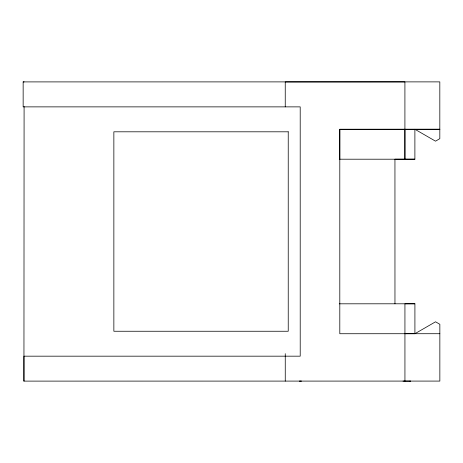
<?xml version="1.0" encoding="UTF-8"?>
<svg xmlns="http://www.w3.org/2000/svg" width="463" height="463" viewBox="0 0 463 463"><rect width="100%" height="100%" fill="white"/><g stroke="black" fill="none" stroke-linecap="round" stroke-linejoin="round"><path stroke-width="0.69" d="M285.254 353.668L285.26 381.113M339.801 159.208L339.801 129.287L439.821 129.258L339.801 129.287L339.807 333.736L439.85 333.713M404.917 129.287L404.917 159.208L339.257 159.203M394.962 303.809L394.945 159.179L414.889 159.179L414.889 129.258L435.521 141.169L439.821 138.668L439.821 81.882L23.15 81.905L23.15 106.872L300.203 106.872L300.215 356.174L23.937 356.174L23.937 381.113L24.093 106.473M404.934 333.725L414.912 333.713L435.544 321.797L439.85 324.303L439.85 381.084L23.937 381.113M414.889 159.179L404.917 159.203L404.911 81.887L285.243 81.928L285.249 106.86M414.912 333.713L414.912 303.792L404.934 303.809L404.94 381.101M300.18 381.113L299.706 381.113L301.598 381.113M409.94 381.107L410.415 381.107L402.995 381.107M339.263 303.815L414.912 303.792M23.15 81.905L24.093 81.91M288.235 131.805L113.857 131.805L113.857 331.253L288.235 331.253L288.235 131.805"/></g></svg>
